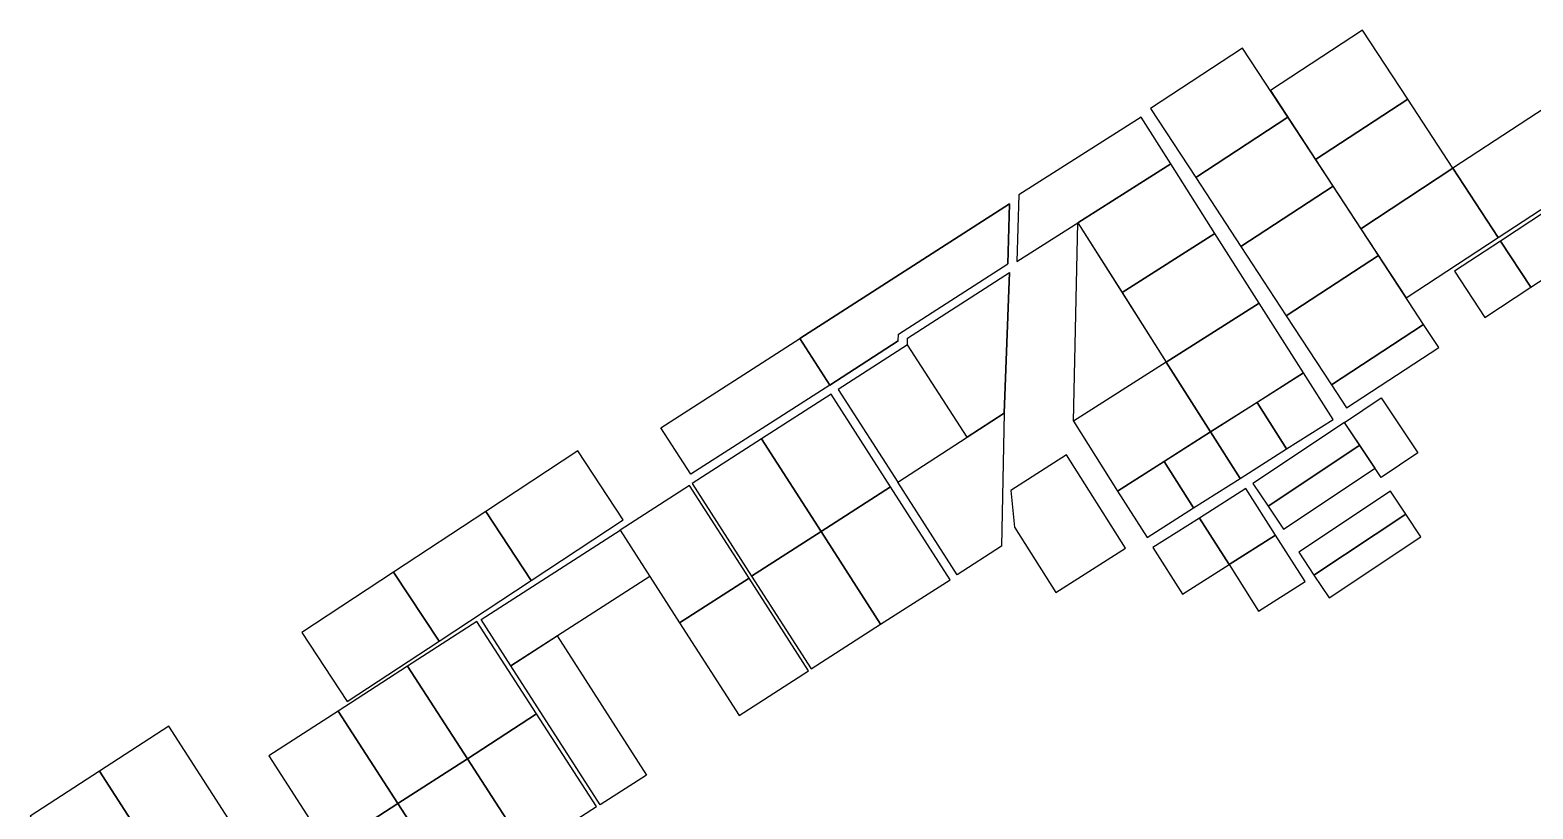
# Model space of a CAD drawing. Header units: inches. Extents: x 149302 to 153095, y 1061065 to 1064946.
# Drawn here: x 149934 to 151299, y 1063640 to 1064347 of the extents above; entities that cross this region are included whole.
import ezdxf

# ---------------------------------------------------------------- set-up
doc = ezdxf.new("R2010")
doc.units = ezdxf.units.IN
doc.header["$MEASUREMENT"] = 0
doc.layers.add('020100', color=7, linetype='Continuous')

msp = doc.modelspace()

# ---------------------------------------------------------------- linework, layer by layer
at = {"layer": '020100'}
for points in [[(151060.7, 1064292), (151101.8, 1064229.3), (151185.4, 1064284.1), (151144.3, 1064346.8), (151060.7, 1064292)], [(150951.8, 1064275.7), (150992.9, 1064212.9), (151076.6, 1064267.7), (151035.4, 1064330.5), (150951.8, 1064275.7)], [(151101.8, 1064229.3), (151142.9, 1064166.5), (151226.5, 1064221.3), (151185.4, 1064284.1), (151101.8, 1064229.3)], [(151226.5, 1064221.3), (151267.6, 1064158.6), (151351.3, 1064213.4), (151310.2, 1064276.1), (151226.5, 1064221.3)], [(150970.2, 1064225.5), (150943.3, 1064267.7), (150832.3, 1064197.2), (150830.5, 1064136.8), (150970.2, 1064225.5)], [(150992.9, 1064212.9), (151034, 1064150.2), (151117.7, 1064205), (151076.6, 1064267.7), (150992.9, 1064212.9)], [(150885.8, 1064171.9), (150926, 1064108.6), (151010.4, 1064162.2), (150970.2, 1064225.5), (150885.8, 1064171.9)], [(151142.9, 1064166.5), (151184, 1064103.8), (151267.6, 1064158.6), (151226.5, 1064221.3), (151142.9, 1064166.5)], [(151034, 1064150.2), (151075.1, 1064087.5), (151158.8, 1064142.3), (151117.7, 1064205), (151034, 1064150.2)], [(150722.8, 1064064.7), (150660.6, 1064024.6), (150633.5, 1064066.7), (150823.9, 1064189), (150822.2, 1064134.5)], [(150660.6, 1064024.6), (150722.8, 1064064.7), (150722.9, 1064070.7), (150822.2, 1064134.5), (150823.9, 1064189), (150633.5, 1064066.7), (150660.6, 1064024.6)], [(151311.6, 1064182.6), (151269.8, 1064155.2), (151297.2, 1064113.4), (151339, 1064140.8), (151311.6, 1064182.6)], [(150881.8, 1063991.7), (150885.8, 1064171.9), (150966.2, 1064045.3), (150881.8, 1063991.7)], [(150926, 1064108.6), (150966.2, 1064045.3), (151050.6, 1064098.9), (151010.4, 1064162.2), (150926, 1064108.6)], [(151269.8, 1064155.2), (151228, 1064127.8), (151255.4, 1064086), (151297.2, 1064113.4), (151269.8, 1064155.2)], [(151075.1, 1064087.5), (151116.2, 1064024.7), (151199.9, 1064079.5), (151158.8, 1064142.3), (151075.1, 1064087.5)], [(150731.1, 1064061.2), (150731.2, 1064067.2), (150823.7, 1064126.7), (150819, 1063999), (150785.4, 1063977.3), (150731.1, 1064061.2)], [(150731.2, 1064067.2), (150823.7, 1064126.7)], [(150819, 1063999), (150823.7, 1064126.7)], [(150966.2, 1064045.3), (151006.4, 1063982), (151090.8, 1064035.6), (151050.6, 1064098.9), (150966.2, 1064045.3)], [(151116.2, 1064024.7), (151129.9, 1064003.8), (151213.6, 1064058.6), (151199.9, 1064079.5), (151116.2, 1064024.7)], [(150660.6, 1064024.6), (150534.4, 1063943.6), (150507.3, 1063985.6), (150633.5, 1064066.7), (150660.6, 1064024.6)], [(150731.1, 1064061.2), (150731.2, 1064067.2)], [(150785.4, 1063977.3), (150731.1, 1064061.2), (150668.1, 1064020.5), (150722.4, 1063936.5), (150785.4, 1063977.3)], [(150881.8, 1063991.7), (150922, 1063928.4), (151006.4, 1063982), (150966.2, 1064045.3), (150881.8, 1063991.7)], [(151090.8, 1064035.6), (151048.6, 1064008.8), (151075.4, 1063966.6), (151117.6, 1063993.4), (151090.8, 1064035.6)], [(150715.8, 1063932.1), (150661.8, 1064016.2), (150598.7, 1063975.7), (150652.7, 1063891.6), (150715.8, 1063932.1)], [(151128.1, 1063990.7), (151161.4, 1064012.9), (151194.7, 1063963), (151161.4, 1063940.8), (151128.1, 1063990.7)], [(150816.5, 1063878.3), (150776.4, 1063852.4), (150722.4, 1063936.5), (150785.4, 1063977.3), (150819, 1063999), (150816.5, 1063878.3)], [(150785.4, 1063977.3), (150819, 1063999)], [(151048.6, 1064008.8), (151006.4, 1063982), (151033.2, 1063939.8), (151075.4, 1063966.6), (151048.6, 1064008.8)], [(151044.9, 1063935.3), (151058.8, 1063914.5), (151142, 1063969.9), (151128.1, 1063990.7), (151044.9, 1063935.3)], [(150652.7, 1063891.6), (150598.7, 1063975.7), (150535.6, 1063935.2), (150589.6, 1063851.1), (150652.7, 1063891.6)], [(151006.4, 1063982), (150964.2, 1063955.2), (150991, 1063913), (151033.2, 1063939.8), (151006.4, 1063982)], [(151058.8, 1063914.5), (151072.6, 1063893.7), (151155.9, 1063949.1), (151142, 1063969.9), (151058.8, 1063914.5)], [(150431.7, 1063964.8), (150348.2, 1063909.8), (150389.4, 1063847.2), (150472.9, 1063902.1), (150431.7, 1063964.8)], [(150828.5, 1063895.5), (150866, 1063836.4), (150929.3, 1063876.6), (150875.7, 1063961.1), (150825, 1063928.9), (150828.5, 1063895.5)], [(150964.2, 1063955.2), (150922, 1063928.4), (150948.8, 1063886.2), (150991, 1063913), (150964.2, 1063955.2)], [(150587.3, 1063849.2), (150533.3, 1063933.4), (150470.2, 1063892.9), (150524.2, 1063808.7), (150587.3, 1063849.2)], [(150769.8, 1063847.9), (150715.8, 1063932.1), (150652.7, 1063891.6), (150706.7, 1063807.4), (150769.8, 1063847.9)], [(151038.5, 1063930.6), (150996.3, 1063903.8), (151023.2, 1063861.6), (151065.4, 1063888.4), (151038.5, 1063930.6)], [(151086.5, 1063872.9), (151100.3, 1063852.1), (151183.6, 1063907.5), (151169.7, 1063928.3), (151086.5, 1063872.9)], [(150348.2, 1063909.8), (150264.6, 1063854.8), (150305.9, 1063792.2), (150389.4, 1063847.2), (150348.2, 1063909.8)], [(150996.3, 1063903.8), (150954.1, 1063877), (150981, 1063834.8), (151023.2, 1063861.6), (150996.3, 1063903.8)], [(151100.3, 1063852.1), (151114.2, 1063831.3), (151197.4, 1063886.7), (151183.6, 1063907.5), (151100.3, 1063852.1)], [(150497.2, 1063850.8), (150371, 1063769.8), (150344, 1063811.9), (150470.2, 1063892.9), (150497.2, 1063850.8)], [(150706.7, 1063807.4), (150652.7, 1063891.6), (150589.6, 1063851.1), (150643.6, 1063766.9), (150706.7, 1063807.4)], [(151065.4, 1063888.4), (151023.2, 1063861.6), (151050, 1063819.4), (151092.2, 1063846.2), (151065.4, 1063888.4)], [(150264.6, 1063854.8), (150181.1, 1063799.9), (150222.3, 1063737.2), (150305.9, 1063792.2), (150264.6, 1063854.8)], [(150641.4, 1063765.1), (150587.3, 1063849.2), (150524.2, 1063808.7), (150578.2, 1063724.6), (150641.4, 1063765.1)], [(150394.4, 1063726.1), (150340.2, 1063810.1), (150277.2, 1063769.3), (150331.5, 1063685.4), (150394.4, 1063726.1)], [(150413.1, 1063796.8), (150494.1, 1063670.6), (150452, 1063643.5), (150371, 1063769.8), (150413.1, 1063796.8)], [(150331.5, 1063685.4), (150277.2, 1063769.3), (150214.2, 1063728.6), (150268.5, 1063644.6), (150331.5, 1063685.4)], [(150268.5, 1063644.6), (150214.2, 1063728.6), (150151.2, 1063687.9), (150205.5, 1063603.9), (150268.5, 1063644.6)], [(150448.7, 1063642.1), (150394.4, 1063726.1), (150331.5, 1063685.4), (150385.7, 1063601.4), (150448.7, 1063642.1)], [(150114.7, 1063630.8), (150060.4, 1063714.8), (149997.4, 1063674.1), (150051.7, 1063590.1), (150114.7, 1063630.8)], [(150385.7, 1063601.4), (150331.5, 1063685.4), (150268.5, 1063644.6), (150322.8, 1063560.7), (150385.7, 1063601.4)], [(150051.7, 1063590.1), (149997.4, 1063674.1), (149934.4, 1063633.3), (149988.7, 1063549.4), (150051.7, 1063590.1)], [(150322.8, 1063560.7), (150268.5, 1063644.6), (150205.5, 1063603.9), (150259.8, 1063519.9), (150322.8, 1063560.7)]]:
    msp.add_lwpolyline(points, dxfattribs=at)

doc.saveas('drawing.dxf')
